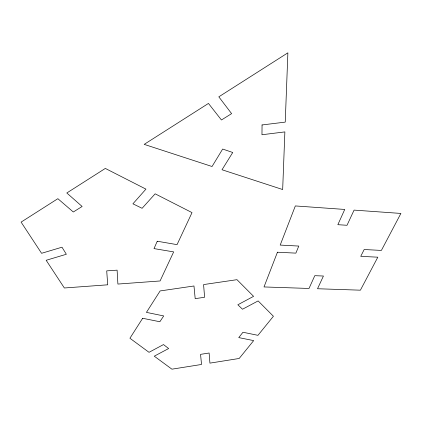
<?xml version="1.0" encoding="UTF-8"?>
<svg xmlns="http://www.w3.org/2000/svg" width="422" height="422" viewBox="0 0 422 422"><rect width="100%" height="100%" fill="white"/><g stroke="black" fill="none" stroke-linecap="round" stroke-linejoin="round"><path stroke-width="0.63" d="M262.057 124.949L261.967 134.745L284.871 131.907L282.671 189.536L222.014 169.755L232.733 152.49L222.658 149.045L212.05 166.505L144.187 144.371L208.457 103.427L221.439 119.996L231.609 113.634L218.818 96.828L287.883 52.824L285.24 122.111L262.057 124.949M277.439 252.219L264.008 286.944L309.009 288.458L314.786 275.682L323.437 276.025L317.523 288.743L360.404 290.183L377.817 257.188L360.741 256.344L364.175 249.518L381.382 250.425L400.9 213.437L354.074 210.109L347.021 225.279L337.853 224.694L344.748 209.444L295.337 205.936L280.197 245.082L298.787 246.063L295.875 253.131L277.439 252.219M157.253 241.231L154.009 248.605L173.664 251.892L160.07 280.968L117.896 284.059L117.105 270.149L106.713 270.877L107.721 284.808L64.355 287.983L46.167 260.284L66.349 254.266L61.987 247.202L41.578 253.3L21.1 222.114L57.856 198.683L73.312 211.997L82.132 206.479L66.808 192.981L105.326 168.425L145.943 189.125L132.919 203.815L142.103 208.304L155.143 193.814L192.021 212.609L177.05 244.639L157.253 241.231M142.662 318.283L129.918 338.249L149.024 352.317L163.488 344.574L168.642 348.53L154.267 356.179L171.923 369.176L201.526 364.466L200.555 354.359L209.117 353.014L209.934 363.126L239.184 358.473L253.675 340.607L238.757 337.605L242.972 332.251L257.947 335.332L273.419 316.263L258.132 300.918L242.502 309.231L237.844 304.774L253.58 296.349L236.974 279.68L203.578 284.576L204.607 297.257L195.191 298.655L193.972 285.984L160.112 290.943L146.429 312.375L163.715 315.936L159.854 321.743L142.662 318.283"/></g></svg>
